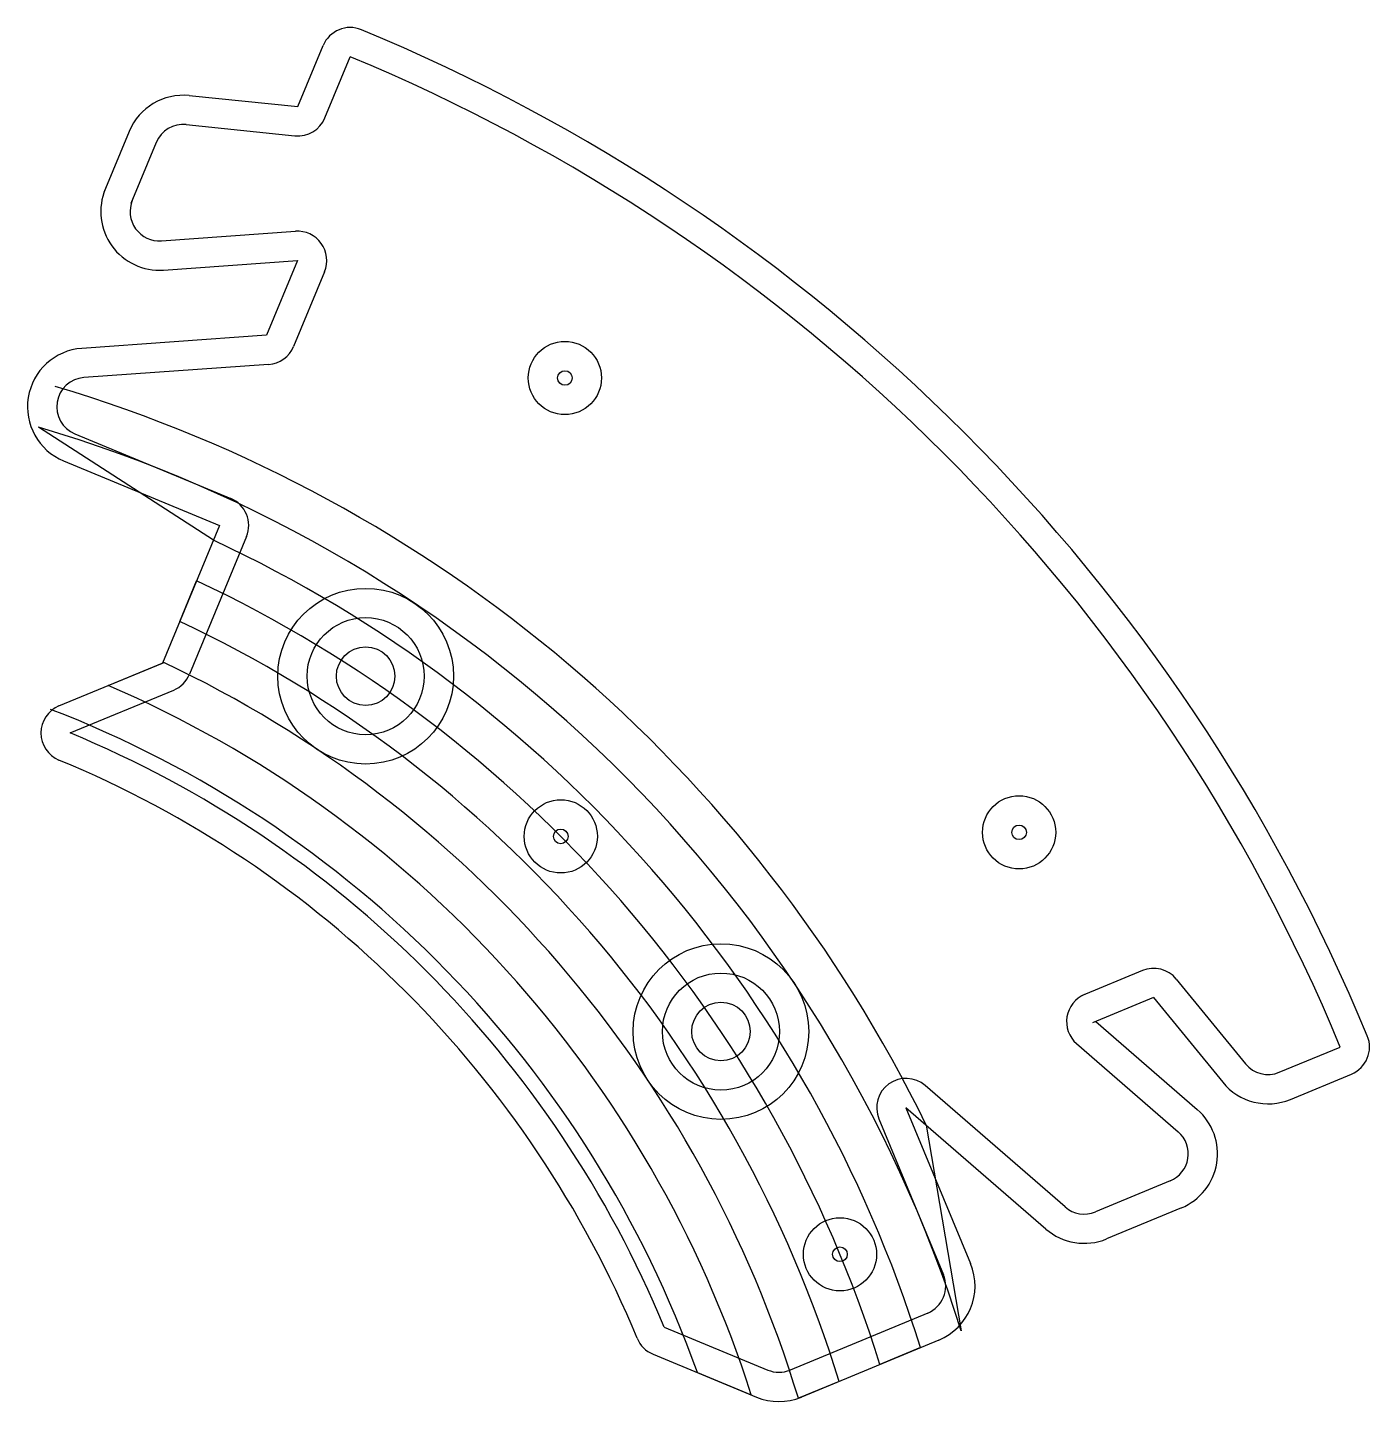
# Model space of a CAD drawing. Header units: millimetres. Extents: x 25.8 to 117.5, y 23.6 to 117.5.
import ezdxf

# ---------------------------------------------------------------- set-up
doc = ezdxf.new("R2010")
doc.units = ezdxf.units.MM
for name, color, linetype in [('default', 7, 'CONTINUOUS'), ('trajectoire_D4_0mm', 2, 'CONTINUOUS'), ('trajectoire_D4_5mm', 3, 'CONTINUOUS')]:
    doc.layers.add(name, color=color, linetype=linetype)

msp = doc.modelspace()

# ---------------------------------------------------------------- linework, layer by layer
at = {"layer": 'default', "color": 3, "linetype": 'CONTINUOUS'}
for p, q in [((46.108785, 111.316453), (47.835429, 115.484942)), ((36.632924, 110.846463), (44.058887, 110.092062)), ((104.283674, 52.476896), (109.001182, 46.692506)), ((111.316453, 46.108785), (115.484942, 47.835429))]:
    msp.add_line(p, q, dxfattribs=at)
at = {"layer": 'default', "color": 0, "linetype": 'CONTINUOUS'}
for p, q in [((34.583027, 109.622071), (32.856382, 105.453583)), ((34.936258, 102.911346), (44.093503, 103.562131)), ((46.08304, 100.801796), (43.967618, 95.694715)), ((42.261637, 94.465114), (29.640992, 93.568192)), ((29.017403, 89.725465), (39.667761, 85.313942)), ((40.750153, 82.700816), (36.85766, 73.303508)), ((28.701258, 69.290965), (35.775268, 72.221117)), ((101.968402, 53.060617), (97.799914, 51.333973)), ((97.472976, 48.065646), (104.4083, 42.05067)), ((96.680413, 36.913433), (87.122049, 45.203357)), ((83.963887, 42.927082), (88.37541, 32.276725)), ((103.863263, 38.692004), (98.756183, 36.576582)), ((87.293018, 29.663599), (77.895709, 25.771106)), ((69.290965, 28.701257), (76.364976, 25.771106))]:
    msp.add_line(p, q, dxfattribs=at)
for centre, radius in [((62.501651, 93.540331), 2.5), ((48.89018, 73.169326), 6), ((93.540331, 62.501651), 2.5), ((62.225397, 62.225397), 2.5), ((73.169326, 48.89018), 6), ((81.301399, 33.676142), 2.5)]:
    msp.add_circle(centre, radius, dxfattribs=at)
for centre, radius, start, end in [((0, 0), 125, 22.5, 67.5), ((34.794481, 104.906314), 2, 157.5, 274.065051), ((44.235281, 101.567163), 2, 337.5, 94.065051), ((42.119859, 96.460083), 2, 274.065051, 337.5), ((29.78277, 91.573224), 2, 94.065051, 247.5), ((38.902394, 83.466184), 2, 337.5, 67.5), ((35.009901, 74.068876), 2, 292.5, 337.5), ((0, 0), 75, 22.5, 67.5), ((98.78338, 49.576553), 2, 112.5, 229.065051), ((85.811646, 43.692449), 2, 49.065051, 202.5), ((103.097897, 40.539763), 2, 292.5, 49.065051), ((97.990816, 38.424341), 2, 229.065051, 292.5), ((86.527651, 31.511358), 2, 292.5, 22.5), ((77.130343, 27.618865), 2, 247.5, 292.5)]:
    msp.add_arc(centre, radius, start, end, dxfattribs=at)
at = {"layer": 'default', "color": 3, "linetype": 'CONTINUOUS'}
for centre, start, end in [((36.430785, 108.856704), 84.199244, 157.5), ((44.261026, 112.081821), 264.199244, 337.5), ((102.733769, 51.212858), 39.199244, 112.5), ((110.551087, 47.956544), 219.199244, 292.5)]:
    msp.add_arc(centre, 2, start, end, dxfattribs=at)
at = {"layer": 'trajectoire_D4_0mm', "color": 9, "linetype": 'CONTINUOUS'}
for p, q in [((44.261026, 112.081821), (45.98767, 116.250308)), ((36.835063, 112.836221), (44.261026, 112.081821)), ((32.735267, 110.387438), (31.008624, 106.21895)), ((35.078037, 100.916377), (44.235281, 101.567163)), ((44.235281, 101.567163), (42.119859, 96.460083)), ((42.119859, 96.460083), (29.499214, 95.563161)), ((28.252036, 87.877706), (38.902394, 83.466184)), ((38.902394, 83.466184), (35.009901, 74.068876)), ((27.935891, 71.138725), (35.009901, 74.068876)), ((102.733769, 51.212858), (98.565281, 49.486214)), ((102.733769, 51.212858), (107.451276, 45.428467)), ((98.78338, 49.576553), (105.718704, 43.561578)), ((112.08182, 44.261026), (116.250308, 45.98767)), ((95.370009, 35.402525), (85.811646, 43.692449)), ((85.811646, 43.692449), (90.223169, 33.042091)), ((104.62863, 36.844244), (99.52155, 34.728823)), ((88.058384, 27.81584), (78.661076, 23.923347)), ((68.525598, 26.853498), (75.599609, 23.923347))]:
    msp.add_line(p, q, dxfattribs=at)
for centre, radius in [((62.501651, 93.540331), 0.5), ((48.89018, 73.169326), 4), ((48.89018, 73.169326), 2), ((93.540331, 62.501651), 0.5), ((62.225397, 62.225397), 0.5), ((73.169326, 48.89018), 4), ((73.169326, 48.89018), 2), ((81.301399, 33.676142), 0.5)]:
    msp.add_circle(centre, radius, dxfattribs=at)
for centre, radius, start, end in [((47.835429, 115.484942), 2, 67.5, 157.5), ((0, 0), 127, 22.5, 67.5), ((36.430785, 108.856704), 4, 84.199244, 157.5), ((34.794481, 104.906314), 4, 157.5, 274.065051), ((29.78277, 91.573224), 4, 94.065051, 247.5), ((28.701258, 69.290965), 2, 112.5, 247.5), ((0, 0), 73, 22.5, 67.5), ((115.484942, 47.835429), 2, 292.5, 22.5), ((110.551087, 47.956544), 4, 219.199244, 292.5), ((103.097897, 40.539763), 4, 292.5, 49.065051), ((97.990816, 38.424341), 4, 229.065051, 292.5), ((86.527651, 31.511358), 4, 292.5, 22.5), ((69.290965, 28.701257), 2, 202.5, 247.5), ((77.130343, 27.618865), 4, 247.5, 292.5)]:
    msp.add_arc(centre, radius, start, end, dxfattribs=at)
at = {"layer": 'trajectoire_D4_5mm', "color": 10, "linetype": 'CONTINUOUS'}
for p, q in [((38.486052, 82.461045), (26.529313, 90.178687)), ((36.187572, 76.912025), (37.336853, 79.686633)), ((31.303197, 72.533508), (35.101989, 74.10702)), ((87.199019, 42.489187), (89.59106, 28.450694)), ((86.808994, 27.298325), (84.026213, 26.145659)), ((71.559836, 25.596676), (75.243574, 24.070822)), ((81.242641, 24.992666), (78.458189, 23.839308))]:
    msp.add_line(p, q, dxfattribs=at)
for radius, start, end in [(97, 25.978436, 73.417295), (94, 17.617858, 73.606852), (91, 17.456498, 64.980692), (88, 17.284091, 64.894749), (85, 17.099463, 64.802732), (82, 16.901262, 64.654667), (79, 17.739752, 66.65648), (76, 19.681933, 68.89557)]:
    msp.add_arc((0, 0), radius, start, end, dxfattribs=at)

doc.saveas('drawing.dxf')
